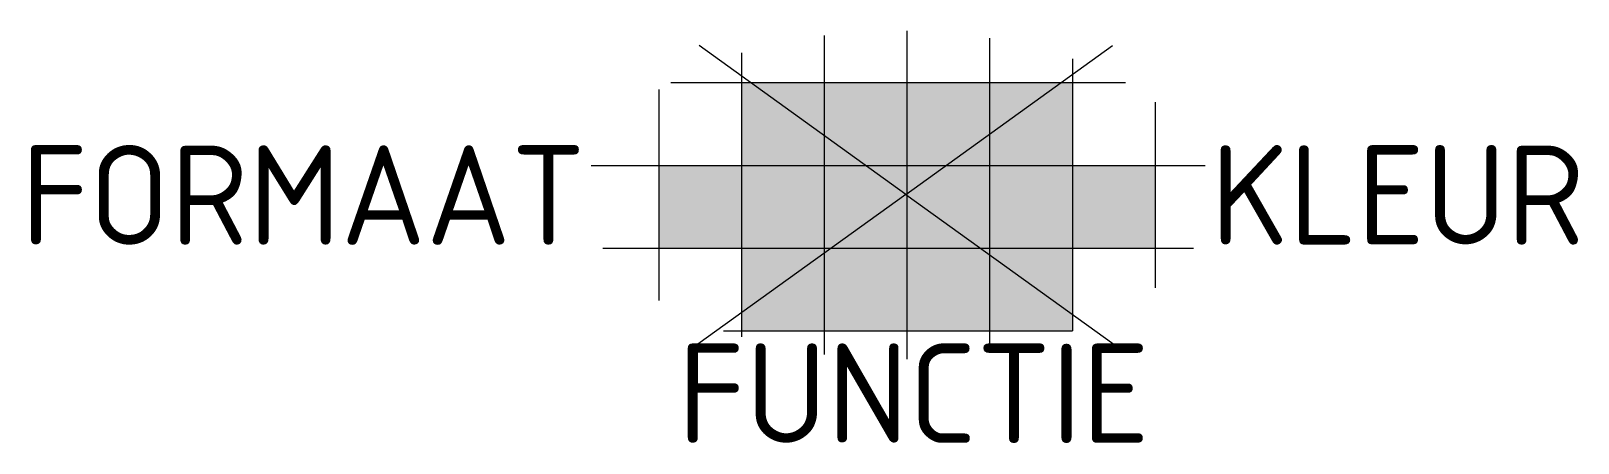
# Model space of a CAD drawing. Extents: x -15.9 to 12.2, y -4.5 to 3.
import ezdxf
from ezdxf.enums import TextEntityAlignment as Align

# ---------------------------------------------------------------- set-up
doc = ezdxf.new("R2010")
doc.units = 0
doc.styles.add('NLCS-ISO', font='NLCS-ISO.ttf')

msp = doc.modelspace()

# ---------------------------------------------------------------- hatches: boundary and pattern name
h = msp.add_hatch(color=254)
h.dxf.hatch_style = 1
h.paths.add_polyline_path([(-1.5, 2.036), (-3, 2.036), (-3, 0.536), (-1.5, 0.536)])
h = msp.add_hatch(color=254)
h.dxf.hatch_style = 1
h.paths.add_polyline_path([(0, 2.036), (-1.5, 2.036), (-1.5, 0.536), (0, 0.536)])
h = msp.add_hatch(color=254)
h.dxf.hatch_style = 1
h.paths.add_polyline_path([(1.5, 2.036), (0, 2.036), (0, 0.536), (1.5, 0.536)])
h = msp.add_hatch(color=254)
h.dxf.hatch_style = 1
h.paths.add_polyline_path([(3, 2.036), (1.5, 2.036), (1.5, 0.536), (3, 0.536)])
h = msp.add_hatch(color=254)
h.dxf.hatch_style = 1
h.paths.add_polyline_path([(-3, 0.536), (-4.5, 0.536), (-4.5, -0.964), (-3, -0.964)])
h = msp.add_hatch(color=254)
h.dxf.hatch_style = 1
h.paths.add_polyline_path([(-1.5, 0.536), (-3, 0.536), (-3, -0.964), (-1.5, -0.964)])
h = msp.add_hatch(color=254)
h.dxf.hatch_style = 1
h.paths.add_polyline_path([(0, 0.536), (-1.5, 0.536), (-1.5, -0.964), (0, -0.964)])
h = msp.add_hatch(color=254)
h.dxf.hatch_style = 1
h.paths.add_polyline_path([(1.5, 0.536), (0, 0.536), (0, -0.964), (1.5, -0.964)])
h = msp.add_hatch(color=254)
h.dxf.hatch_style = 1
h.paths.add_polyline_path([(3, 0.536), (1.5, 0.536), (1.5, -0.964), (3, -0.964)])
h = msp.add_hatch(color=254)
h.dxf.hatch_style = 1
h.paths.add_polyline_path([(4.5, 0.536), (3, 0.536), (3, -0.964), (4.5, -0.964)])
h = msp.add_hatch(color=254)
h.dxf.hatch_style = 1
h.paths.add_polyline_path([(-1.5, -0.964), (-3, -0.964), (-3, -2.464), (-1.5, -2.464)])
h = msp.add_hatch(color=254)
h.dxf.hatch_style = 1
h.paths.add_polyline_path([(0, -0.964), (-1.5, -0.964), (-1.5, -2.464), (0, -2.464)])
h = msp.add_hatch(color=254)
h.dxf.hatch_style = 1
h.paths.add_polyline_path([(1.5, -0.964), (0, -0.964), (0, -2.464), (1.5, -2.464)])
h = msp.add_hatch(color=254)
h.dxf.hatch_style = 1
h.paths.add_polyline_path([(3, -0.964), (1.5, -0.964), (1.5, -2.464), (3, -2.464)])

# ---------------------------------------------------------------- linework, layer by layer
at = {"ltscale": 0.1}
for p, q in [((-1.5, -2.889), (-1.5, 2.889)), ((0, -2.972), (0, 2.972)), ((1.5, -2.841), (1.5, 2.841)), ((-0.027, 0.01), (-3.772, 2.706)), ((-3, -2.573), (-3, 2.573)), ((-0.027, 0.01), (3.719, 2.706)), ((3, -2.464), (3, 2.464)), ((-4.289, 2.036), (3.959, 2.036)), ((-4.5, -1.911), (-4.5, 1.911)), ((4.5, -1.682), (4.5, 1.682)), ((-5.731, 0.536), (5.4, 0.536)), ((-0.027, 0.01), (-3.798, -2.705)), ((-0.027, 0.01), (3.744, -2.705)), ((-5.517, -0.964), (5.187, -0.964)), ((-3.33, -2.464), (2.999, -2.464))]:
    msp.add_line(p, q, dxfattribs=at)

# ---------------------------------------------------------------- texts
at = {"style": 'NLCS-ISO'}
msp.add_attdef('FORMAAT', text='30x30', height=1.8, dxfattribs=at).set_placement((-5.831, 0), align=Align.MIDDLE_RIGHT)
msp.add_attdef('KLEUR', text='G', height=1.8, dxfattribs=at).set_placement((5.5, 0), align=Align.MIDDLE_LEFT)
at = {"style": 'NLCS-ISO', "flags": 1}
msp.add_attdef('FUNCTIE', text='', height=1.8, dxfattribs=at).set_placement((0.116, -3.594), align=Align.MIDDLE_CENTER)

doc.saveas('drawing.dxf')
